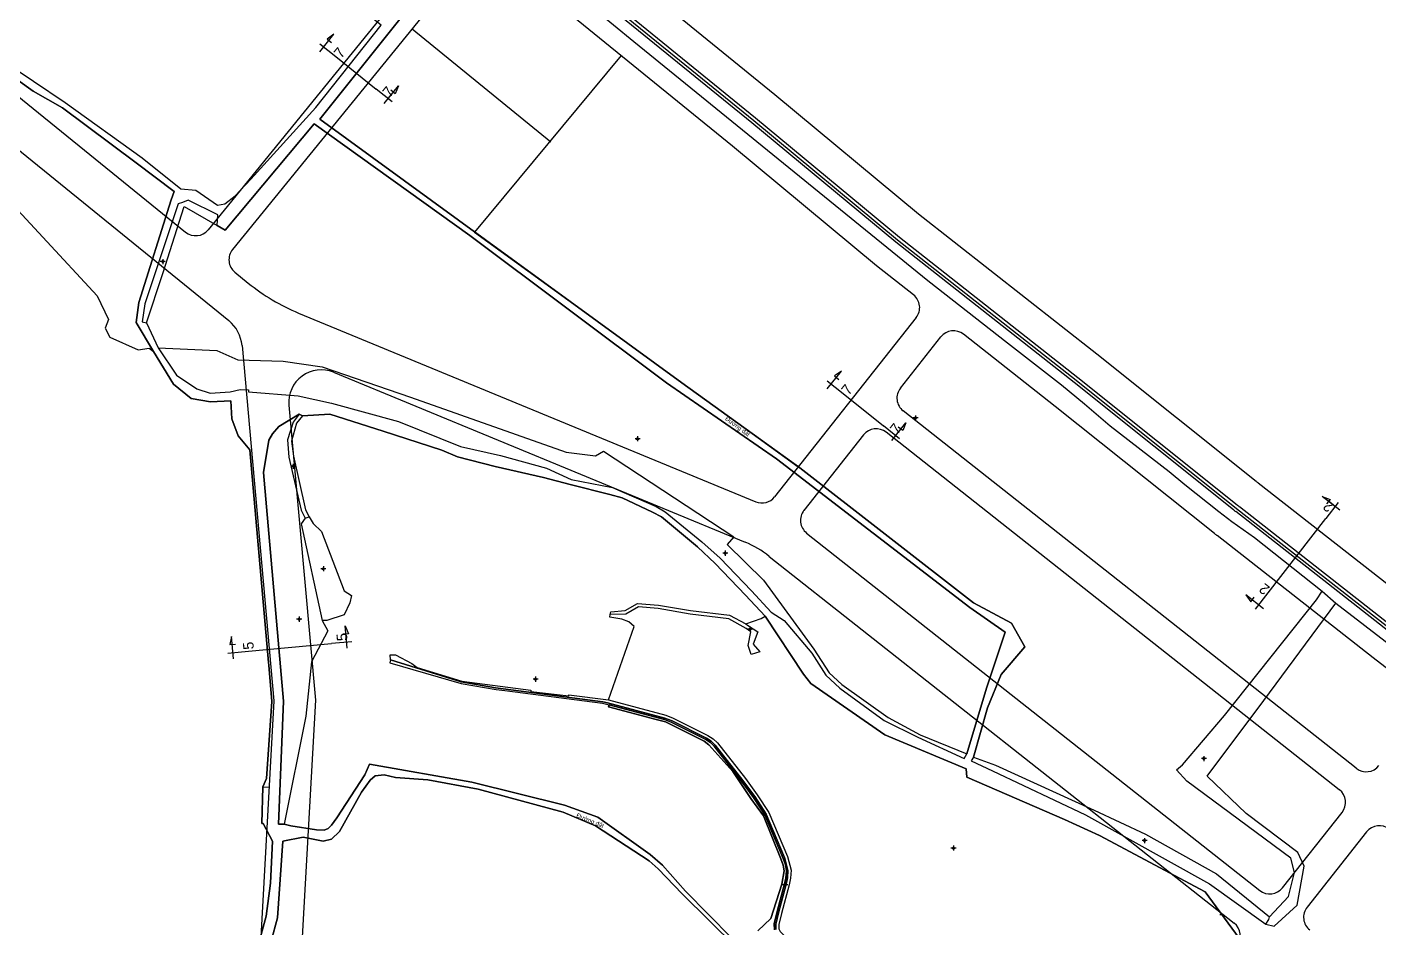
# Model space of a CAD drawing. Extents: x 548357 to 553331, y 1835329 to 1842351.
# Drawn here: x 550972 to 551641, y 1840262 to 1840708 of the extents above; entities that cross this region are included whole.
import ezdxf

# ---------------------------------------------------------------- set-up
doc = ezdxf.new("R2010")
doc.units = 0
for name, color, linetype in [('Level 1', 7, 'Continuous'), ('Level 10', 7, 'Continuous'), ('Level 11', 7, 'Continuous'), ('Level 30', 7, 'Continuous'), ('Level 5', 7, 'Continuous')]:
    doc.layers.add(name, color=color, linetype=linetype)

msp = doc.modelspace()

# ---------------------------------------------------------------- linework, layer by layer
at = {"layer": 'Level 1'}
for points in [[(551117, 1840700.02), (551124.89, 1840693.68)], [(551117.07, 1840696.06), (551124.04, 1840704.75)], [(551124.04, 1840704.75), (551120.6, 1840702.41), (551122.81, 1840700.63)], [(551124.89, 1840693.68), (551144.92, 1840677.62)], [(551152.82, 1840671.29), (551144.92, 1840677.62)], [(551148.95, 1840670.5), (551155.91, 1840679.19)], [(551155.91, 1840679.19), (551154.37, 1840675.32), (551152.16, 1840677.1)], [(551367.99, 1840533.3), (551375.88, 1840526.97)], [(551368.06, 1840529.35), (551375.03, 1840538.03)], [(551375.03, 1840538.03), (551371.59, 1840535.69), (551373.8, 1840533.92)], [(551375.88, 1840526.97), (551395.91, 1840510.9)], [(551403.81, 1840504.57), (551395.91, 1840510.9)], [(551399.94, 1840503.79), (551406.9, 1840512.47)], [(551406.9, 1840512.47), (551405.36, 1840508.61), (551403.15, 1840510.38)], [(551621.62, 1840469.25), (551612.81, 1840476.06)], [(551612.81, 1840476.06), (551616.7, 1840474.59), (551614.97, 1840472.35)], [(551620.77, 1840473.11), (551614.57, 1840465.1)], [(551586.12, 1840428.32), (551614.57, 1840465.1)], [(551583.88, 1840420.46), (551575.07, 1840427.28)], [(551575.07, 1840427.28), (551577.47, 1840423.88), (551579.21, 1840426.12)], [(551579.92, 1840420.32), (551586.12, 1840428.32)], [(551073.39, 1840406.79), (551072.55, 1840402.72), (551075.37, 1840402.98)], [(551074.41, 1840395.71), (551073.39, 1840406.79)], [(551129.63, 1840411.98), (551131.21, 1840408.13), (551128.38, 1840407.87)], [(551130.65, 1840400.9), (551129.63, 1840411.98)], [(551071.61, 1840398.5), (551081.7, 1840399.43)], [(551081.7, 1840399.43), (551122.81, 1840403.22)], [(551132.89, 1840404.15), (551122.81, 1840403.22)]]:
    msp.add_lwpolyline(points, dxfattribs=at)
at = {"layer": 'Level 10'}
for p, q in [((551031.29, 1840561.93), (551037.11, 1840549.53)), ((551106.86, 1840516.73), (551108.43, 1840515.94)), ((551109.86, 1840465.23), (551111.76, 1840465.92)), ((551612.89, 1840429.11), (551619.6, 1840423.23))]:
    msp.add_line(p, q, dxfattribs=at)
for points in [[(550868.57, 1841039.41), (551021.2, 1840915.07), (551170.99, 1840793.79), (551216.15, 1840756.13), (551331.64, 1840662.06), (551402.82, 1840602.97), (551491.07, 1840533.55), (551570.46, 1840470.14), (551648.24, 1840409.17), (551688.16, 1840378.44), (551725.37, 1840347.81), (551873.45, 1840232.8), (551906.1, 1840206), (551957.49, 1840165.72), (551960.26, 1840163.44)], [(550943.93, 1840702.64), (550991.04, 1840671.03), (551029.23, 1840643.58), (551048.32, 1840628.34), (551055.7, 1840627.6), (551066.36, 1840620.26), (551070.06, 1840620.92), (551075.12, 1840624.78), (551082.94, 1840632.98), (551115.09, 1840668.55), (551131.5, 1840689.35), (551147.38, 1840709.18), (551034.17, 1840798.22), (550987.34, 1840833.57), (550914.85, 1840890.69)], [(551440.36, 1840347.03), (551447.22, 1840371.4), (551454.04, 1840387.99), (551465.82, 1840401.65), (551459.1, 1840413.38), (551440.43, 1840423.43), (551354.44, 1840490.14), (551296.12, 1840532.21), (551117, 1840662.7), (551156.6, 1840712.23), (551183.8, 1840745.41), (551199.67, 1840761.8)], [(551199.67, 1840761.8), (551217.6, 1840747.23), (551226.77, 1840738.9), (551232.13, 1840734.28), (551272.31, 1840701.17), (551417.84, 1840582.88), (551457.17, 1840552.03), (551483.82, 1840531.31), (551495.21, 1840521.83), (551507.95, 1840511.03), (551537.18, 1840488.37), (551544.83, 1840481.9), (551561.72, 1840468.55), (551568.13, 1840463.69), (551579.32, 1840455.76), (551612.89, 1840429.11)], [(550943.93, 1840702.64), (550991.04, 1840671.03), (551029.23, 1840643.58), (551048.32, 1840628.34), (551055.7, 1840627.6), (551066.36, 1840620.26), (551070.06, 1840620.92), (551075.12, 1840624.78), (551082.94, 1840632.98), (551115.09, 1840668.55), (551131.5, 1840689.35), (551147.38, 1840709.18)], [(551156.6, 1840712.23), (551117, 1840662.7), (551296.12, 1840532.21), (551354.44, 1840490.14), (551440.43, 1840423.43), (551459.1, 1840413.38), (551465.82, 1840401.65), (551454.04, 1840387.99), (551447.22, 1840371.4), (551440.36, 1840347.03), (551439.28, 1840345.22), (551449.76, 1840340.2), (551495.74, 1840318.51), (551557.06, 1840284.41), (551584.94, 1840264.4), (551589.08, 1840263.45), (551600.49, 1840273.78), (551603.9, 1840293.06), (551600.76, 1840299.85), (551575.15, 1840319.16), (551555.91, 1840337.66), (551583.94, 1840375.05), (551619.6, 1840423.23), (551648.22, 1840401.04)], [(551087.58, 1840257.47), (551090.53, 1840268.36), (551092.73, 1840284.69), (551093.67, 1840305.39), (551089.01, 1840314.17), (551088.39, 1840314.17), (551088.92, 1840332.26), (551090.73, 1840336.4), (551093.32, 1840374.55), (551091.79, 1840392.49), (551091.65, 1840393.81), (551082.45, 1840499.14), (551076.61, 1840506.04), (551073.49, 1840514.44), (551073, 1840523.43), (551063.04, 1840522.82), (551053.38, 1840524.49), (551044.7, 1840531.62), (551034.75, 1840547.8), (551026.22, 1840562.1), (551027.57, 1840572.05), (551043.56, 1840622.82), (551044.98, 1840626.89), (551026.23, 1840641.17), (550989.82, 1840668.34), (550975.31, 1840676.53), (550954.65, 1840691.35)], [(550954.65, 1840691.35), (550975.31, 1840676.53), (550989.82, 1840668.34), (551026.23, 1840641.17), (551044.98, 1840626.89), (551043.56, 1840622.82), (551027.57, 1840572.05), (551026.22, 1840562.1), (551034.75, 1840547.8)], [(551066.21, 1840610.04), (551070.15, 1840607.73), (551114.28, 1840660.5), (551191.19, 1840605.11), (551288.45, 1840532.26), (551342.86, 1840494.6), (551438.49, 1840421.07), (551456.04, 1840408.84), (551446.73, 1840381.23), (551437.06, 1840348.73)], [(550952.99, 1840633.31), (551006.99, 1840575.37), (551012.56, 1840563.56), (551010.88, 1840559.29), (551013.22, 1840554.82), (551027.2, 1840548.57), (551032.69, 1840549.49), (551034.75, 1840547.8)], [(551066.21, 1840610.04), (551066.52, 1840615.38), (551051.92, 1840622.62), (551049.15, 1840621.48), (551047.06, 1840620.85), (551030.57, 1840571.4), (551029.22, 1840562.49), (551031.29, 1840561.93)], [(551031.29, 1840561.93), (551039.33, 1840586.34), (551049.9, 1840619.46), (551066.21, 1840610.04)], [(551034.75, 1840547.8), (551044.7, 1840531.62), (551053.38, 1840524.49), (551063.04, 1840522.82), (551073, 1840523.43), (551073.49, 1840514.44), (551076.61, 1840506.04), (551082.45, 1840499.14), (551091.65, 1840393.81), (551091.79, 1840392.49), (551093.32, 1840374.55), (551090.73, 1840336.4), (551088.92, 1840332.26), (551088.39, 1840314.17), (551089.01, 1840314.17), (551093.67, 1840305.39), (551092.73, 1840284.69), (551090.53, 1840268.36), (551087.58, 1840257.47), (551082.01, 1840238.97), (551081.37, 1840231.8)], [(551037.11, 1840549.53), (551066.12, 1840548.3), (551076.44, 1840543.63), (551098.86, 1840543.01), (551118.2, 1840540.1), (551161.85, 1840525.11), (551238.84, 1840498), (551253.43, 1840496.18), (551257.28, 1840498.42), (551321.76, 1840456), (551318.54, 1840452.23), (551336.45, 1840434.6), (551361.33, 1840400.44), (551368.98, 1840388.72), (551375.21, 1840382.9), (551398.13, 1840366.63), (551414.04, 1840358.14), (551437.06, 1840348.73)], [(551037.11, 1840549.53), (551046.24, 1840536.02), (551056.23, 1840529.35), (551062.8, 1840527.2), (551072.7, 1840527.84), (551077.64, 1840529), (551081.72, 1840528.86), (551081.83, 1840527.85), (551106.38, 1840525.85), (551122.75, 1840522.12), (551155.9, 1840513.07), (551186.7, 1840500.69), (551206.46, 1840496.37), (551229.24, 1840489.98), (551241.41, 1840484.5), (551261.82, 1840480.46), (551267.35, 1840477.95), (551283.39, 1840471.04), (551287.92, 1840468.4), (551305.95, 1840453.6), (551314.99, 1840445.54), (551330.63, 1840429.38), (551340.23, 1840418.78), (551346.74, 1840414.57), (551360.48, 1840398.44), (551367.27, 1840387.61), (551374.19, 1840381.18), (551396.19, 1840365.11), (551412.86, 1840356.94), (551435.83, 1840346.4), (551437.06, 1840348.73)], [(551356.2, 1840388.16), (551337.34, 1840416.8), (551327.63, 1840427.22), (551312.66, 1840442.84), (551303.82, 1840451.05), (551286.04, 1840465.95), (551281.66, 1840468.31), (551266.55, 1840475.38), (551260.55, 1840476.97), (551240.83, 1840481.96), (551227.69, 1840485.44), (551203.73, 1840490.78), (551185.1, 1840495.64), (551177.41, 1840498.98), (551148.38, 1840508.33), (551122.02, 1840516.7), (551108.43, 1840515.94), (551106.86, 1840516.73), (551096.72, 1840510.62), (551093.56, 1840507.04), (551091.87, 1840503.91), (551089.22, 1840487.92), (551099.1, 1840374.7), (551096.57, 1840313.94), (551099.39, 1840313.86), (551102.69, 1840312.96), (551115.45, 1840310.98), (551119.26, 1840310.91), (551121.15, 1840311.78), (551122.88, 1840313.44), (551125.5, 1840317.03), (551139.32, 1840338.32), (551141.59, 1840343.59), (551192.26, 1840334.61), (551238.04, 1840323.26), (551254.53, 1840317.4), (551280.45, 1840298.91), (551286.62, 1840293.57), (551297.9, 1840280.77), (551320.72, 1840257.59)], [(551099.39, 1840313.86), (551096.57, 1840313.94), (551099.1, 1840374.7), (551089.22, 1840487.92), (551091.87, 1840503.91), (551093.56, 1840507.04), (551096.72, 1840510.62), (551106.86, 1840516.73)], [(551106.86, 1840516.73), (551103.93, 1840512.86), (551100.98, 1840504.09), (551101.72, 1840495.51), (551107.76, 1840469.17), (551109.86, 1840465.23)], [(551108.43, 1840515.94), (551105.45, 1840512.28), (551103.02, 1840503.37), (551103.99, 1840496), (551110, 1840469.46), (551111.76, 1840465.92)], [(551108.43, 1840515.94), (551122.02, 1840516.7), (551148.38, 1840508.33), (551177.41, 1840498.98), (551185.1, 1840495.64), (551203.73, 1840490.78), (551227.69, 1840485.44), (551240.83, 1840481.96), (551260.55, 1840476.97), (551266.55, 1840475.38), (551281.66, 1840468.31), (551286.04, 1840465.95), (551303.82, 1840451.05), (551312.66, 1840442.84), (551327.63, 1840427.22), (551337.34, 1840416.8)], [(551111.76, 1840465.92), (551113.8, 1840462.71), (551117.82, 1840458.62), (551129.16, 1840429.31), (551132.71, 1840426.94), (551131.9, 1840423.31), (551129.02, 1840417.52), (551120.53, 1840414.68), (551118.22, 1840414.63)], [(551109.86, 1840465.23), (551107.88, 1840462.41), (551118.22, 1840414.63)], [(551586.71, 1840268.01), (551596.22, 1840278.04), (551599.17, 1840289.9), (551597.25, 1840296.99), (551545.91, 1840335.13), (551540.8, 1840340.71), (551543.72, 1840343.24), (551564.49, 1840367.59), (551610.03, 1840424.89), (551612.89, 1840429.11)], [(551260.73, 1840417.59), (551260.96, 1840418.94), (551268.12, 1840419.53), (551274.16, 1840422.98), (551284.56, 1840422.29), (551300.44, 1840419.63), (551319.74, 1840417.27), (551327.68, 1840413.04)], [(551327.68, 1840413.04), (551328.5, 1840412.35), (551333.69, 1840409.04), (551331.37, 1840403.01), (551334.67, 1840399.15), (551330.41, 1840397.83), (551328.84, 1840402.35), (551330.3, 1840409.03), (551327.88, 1840410.71), (551319.34, 1840415.53), (551300.15, 1840417.85), (551284.36, 1840420.56), (551274.6, 1840421.43), (551268.37, 1840417.7), (551260.73, 1840417.59)], [(551584.94, 1840264.4), (551589.08, 1840263.45), (551600.49, 1840273.78), (551603.9, 1840293.06), (551600.76, 1840299.85), (551575.15, 1840319.16), (551555.91, 1840337.66), (551583.94, 1840375.05), (551619.6, 1840423.23)], [(551619.6, 1840423.23), (551648.22, 1840401.04), (551653.81, 1840396.82), (551684.34, 1840372.82), (551710.92, 1840352.35), (551748.68, 1840321.66), (551788.15, 1840290.46)], [(551118.22, 1840414.63), (551120.94, 1840409.56), (551112.95, 1840394.21), (551110.13, 1840367.3), (551099.39, 1840313.86)], [(551259.76, 1840375.42), (551272.5, 1840411.7), (551269.94, 1840413.92), (551266.42, 1840415.3), (551260.51, 1840416.31), (551260.73, 1840417.59)], [(551327.68, 1840413.04), (551335.36, 1840415.71), (551337.34, 1840416.8)], [(551337.34, 1840416.8), (551356.2, 1840388.16), (551359.85, 1840383.45), (551396.5, 1840358.02), (551436.71, 1840341.21), (551437.05, 1840337.04), (551485.36, 1840316.17), (551502.75, 1840308.17), (551555.02, 1840280.41), (551573.65, 1840254.89), (551540.6, 1840219.85), (551521.15, 1840200.4), (551516.28, 1840198.85), (551510.66, 1840192.04), (551502.47, 1840182.58)], [(551151.98, 1840395.14), (551151.61, 1840393.74), (551186.95, 1840383.54), (551204.3, 1840380.53), (551208.49, 1840379.94), (551256.8, 1840373.75), (551258.92, 1840373.25), (551260.1, 1840372.91)], [(551342.62, 1840261.68), (551342.61, 1840264.4), (551343.9, 1840270.04), (551347.74, 1840284.11), (551348.36, 1840287.38), (551348.6, 1840290.87), (551346.87, 1840297.31), (551337.8, 1840318.89), (551332.16, 1840327.54), (551326.32, 1840335.55), (551312.6, 1840353.01), (551310.56, 1840354.89), (551308.23, 1840356.45), (551291.27, 1840364.95), (551287.67, 1840366.3), (551259.26, 1840373.96), (551257.06, 1840374.42), (551203.99, 1840381.28), (551186.91, 1840384.22), (551151.98, 1840395.14), (551151.89, 1840397.59), (551154.48, 1840397.73), (551162.51, 1840393.39), (551165.18, 1840391.32), (551187.36, 1840384.66), (551221.41, 1840380.14), (551221.41, 1840379.56), (551240.21, 1840377.35), (551240.29, 1840377.88), (551259.76, 1840375.42), (551288.14, 1840367.77), (551291.89, 1840366.36), (551309.01, 1840357.78), (551311.52, 1840356.1), (551313.73, 1840354.06), (551327.55, 1840336.48), (551333.43, 1840328.41), (551339.17, 1840319.61), (551348.33, 1840297.81), (551350.15, 1840291.02), (551349.89, 1840287.18), (551349.24, 1840283.76), (551345.39, 1840269.67), (551344.15, 1840264.23), (551344.16, 1840262.03)], [(551151.98, 1840395.14), (551151.89, 1840397.59), (551154.48, 1840397.73), (551162.51, 1840393.39), (551165.18, 1840391.32), (551187.36, 1840384.66), (551221.41, 1840380.14), (551221.41, 1840379.56), (551240.21, 1840377.35), (551240.29, 1840377.88), (551259.76, 1840375.42)], [(551151.98, 1840395.14), (551186.91, 1840384.22), (551203.99, 1840381.28), (551257.06, 1840374.42), (551259.26, 1840373.96), (551287.67, 1840366.3), (551291.27, 1840364.95), (551308.23, 1840356.45), (551310.56, 1840354.89), (551312.6, 1840353.01), (551326.32, 1840335.55), (551332.16, 1840327.54), (551337.8, 1840318.89), (551346.87, 1840297.31), (551348.6, 1840290.87), (551348.36, 1840287.38), (551347.74, 1840284.11), (551343.9, 1840270.04), (551342.61, 1840264.4), (551342.62, 1840261.68)], [(551573.65, 1840254.89), (551555.02, 1840280.41), (551502.75, 1840308.17), (551485.36, 1840316.17), (551437.05, 1840337.04), (551436.71, 1840341.21), (551396.5, 1840358.02), (551359.85, 1840383.45), (551356.2, 1840388.16)], [(551259.76, 1840375.42), (551288.14, 1840367.77), (551291.89, 1840366.36), (551309.01, 1840357.78), (551311.52, 1840356.1), (551313.73, 1840354.06), (551327.55, 1840336.48), (551333.43, 1840328.41), (551339.17, 1840319.61), (551348.33, 1840297.81), (551350.15, 1840291.02), (551349.89, 1840287.18), (551349.24, 1840283.76), (551345.39, 1840269.67), (551344.15, 1840264.23), (551344.16, 1840262.03), (551344.79, 1840260.68), (551347.22, 1840258.23), (551401.92, 1840209.39), (551405.26, 1840206.92)], [(551333.66, 1840261.14), (551340.13, 1840267.26), (551345.51, 1840284.1), (551346.72, 1840290.75), (551346.16, 1840293.5), (551345.06, 1840296.72), (551336.43, 1840317.95), (551330.29, 1840326.5), (551321.37, 1840339.97), (551309.51, 1840353.1), (551307.23, 1840354.99), (551288.08, 1840364.56), (551283.42, 1840365.7), (551259.77, 1840371.92), (551260.1, 1840372.91), (551287.45, 1840365.59), (551290.79, 1840364.35), (551307.91, 1840355.78), (551310.2, 1840354.25), (551312.11, 1840352.38), (551325.67, 1840335.09), (551331.54, 1840327.1), (551337.16, 1840318.49), (551346.17, 1840296.92), (551347.31, 1840293.8), (551347.83, 1840290.83), (551347.48, 1840287.21), (551346.9, 1840284.38), (551343.25, 1840270.6), (551341.8, 1840264.62), (551341.88, 1840261.58)], [(551260.1, 1840372.91), (551259.77, 1840371.92), (551283.42, 1840365.7), (551288.08, 1840364.56), (551307.23, 1840354.99), (551309.51, 1840353.1), (551321.37, 1840339.97), (551330.29, 1840326.5), (551336.43, 1840317.95), (551345.06, 1840296.72), (551346.16, 1840293.5), (551346.72, 1840290.75), (551345.51, 1840284.1), (551340.13, 1840267.26), (551333.66, 1840261.14)], [(551341.88, 1840261.58), (551341.8, 1840264.62), (551343.25, 1840270.6), (551346.9, 1840284.38), (551347.48, 1840287.21), (551347.83, 1840290.83), (551347.31, 1840293.8), (551346.17, 1840296.92), (551337.16, 1840318.49), (551331.54, 1840327.1), (551325.67, 1840335.09), (551312.11, 1840352.38), (551310.2, 1840354.25), (551307.91, 1840355.78), (551290.79, 1840364.35), (551287.45, 1840365.59), (551260.1, 1840372.91)], [(551440.36, 1840347.03), (551439.28, 1840345.22), (551449.76, 1840340.2), (551495.74, 1840318.51), (551557.06, 1840284.41), (551584.94, 1840264.4)], [(551440.36, 1840347.03), (551451.2, 1840343.12), (551500, 1840320.75), (551525.42, 1840308.95), (551560.48, 1840289.22), (551586.71, 1840268.01)], [(551320.72, 1840257.59), (551297.9, 1840280.77), (551286.62, 1840293.57), (551280.45, 1840298.91), (551254.53, 1840317.4), (551238.04, 1840323.26), (551192.26, 1840334.61), (551141.59, 1840343.59), (551139.32, 1840338.32), (551125.5, 1840317.03), (551122.88, 1840313.44), (551121.15, 1840311.78), (551119.26, 1840310.91), (551115.45, 1840310.98), (551102.69, 1840312.96), (551099.39, 1840313.86)], [(551093.05, 1840255.9), (551096.12, 1840267.45), (551098.69, 1840305.43), (551108.78, 1840307.35), (551118.71, 1840305.41), (551122.77, 1840306.41), (551126.83, 1840310.31), (551137.73, 1840329.64), (551141.88, 1840335.6), (551144.4, 1840337.81), (551148.81, 1840338.35), (551154.48, 1840336.94), (551170.4, 1840335.86), (551195.32, 1840331.21), (551237.39, 1840319.72), (551253.36, 1840312.96), (551279.87, 1840295.73), (551284.45, 1840291.8), (551296.21, 1840279.42), (551323.1, 1840252.78)], [(551323.1, 1840252.78), (551296.21, 1840279.42), (551284.45, 1840291.8), (551279.87, 1840295.73), (551253.36, 1840312.96), (551237.39, 1840319.72), (551195.32, 1840331.21), (551170.4, 1840335.86), (551154.48, 1840336.94), (551148.81, 1840338.35), (551144.4, 1840337.81), (551141.88, 1840335.6), (551137.73, 1840329.64), (551126.83, 1840310.31)], [(551126.83, 1840310.31), (551122.77, 1840306.41), (551118.71, 1840305.41), (551108.78, 1840307.35), (551098.69, 1840305.43), (551096.12, 1840267.45), (551093.05, 1840255.9)], [(551584.94, 1840264.4), (551586.49, 1840266.64), (551586.71, 1840268.01)]]:
    msp.add_lwpolyline(points, dxfattribs=at)
msp.add_lwpolyline([(551070.15, 1840607.73), (551066.21, 1840610.04), (551066.52, 1840615.38), (551051.92, 1840622.62), (551049.15, 1840621.48), (551047.06, 1840620.85), (551030.57, 1840571.4), (551029.22, 1840562.49), (551031.29, 1840561.93), (551037.11, 1840549.53), (551046.24, 1840536.02), (551056.23, 1840529.35), (551062.8, 1840527.2), (551072.7, 1840527.84), (551077.64, 1840529), (551081.72, 1840528.86), (551081.83, 1840527.85), (551106.38, 1840525.85), (551122.75, 1840522.12), (551155.9, 1840513.07), (551186.7, 1840500.69), (551206.46, 1840496.37), (551229.24, 1840489.98), (551241.41, 1840484.5), (551261.82, 1840480.46), (551267.35, 1840477.95), (551283.39, 1840471.04), (551287.92, 1840468.4), (551305.95, 1840453.6), (551314.99, 1840445.54), (551330.63, 1840429.38), (551340.23, 1840418.78), (551346.74, 1840414.57), (551360.48, 1840398.44), (551367.27, 1840387.61), (551374.19, 1840381.18), (551396.19, 1840365.11), (551412.86, 1840356.94), (551435.83, 1840346.4), (551437.06, 1840348.73), (551446.73, 1840381.23), (551456.04, 1840408.84), (551438.49, 1840421.07), (551342.86, 1840494.6), (551288.45, 1840532.26), (551191.19, 1840605.11), (551114.28, 1840660.5)], close=True, dxfattribs=at)
at = {"layer": 'Level 11'}
for p, q in [((551039.38, 1840592.91), (551038.75, 1840592.28)), ((551039.38, 1840593.53), (551039.38, 1840592.91)), ((551040.01, 1840592.28), (551039.38, 1840592.91)), ((551038.75, 1840592.28), (551038.13, 1840592.28)), ((551038.75, 1840592.28), (551039.38, 1840591.65)), ((551039.38, 1840591.65), (551040.01, 1840592.28)), ((551039.38, 1840591.65), (551039.38, 1840591.03)), ((551040.63, 1840592.28), (551040.01, 1840592.28)), ((551411.11, 1840514.9), (551410.49, 1840514.9)), ((551411.74, 1840515.53), (551411.11, 1840514.9)), ((551411.11, 1840514.9), (551411.74, 1840514.27)), ((551411.74, 1840516.15), (551411.74, 1840515.53)), ((551412.37, 1840514.9), (551411.74, 1840515.53)), ((551411.74, 1840514.27), (551412.37, 1840514.9)), ((551411.74, 1840514.27), (551411.74, 1840513.65)), ((551412.99, 1840514.9), (551412.37, 1840514.9)), ((551274.22, 1840505.87), (551274.22, 1840505.25)), ((551273.59, 1840504.62), (551272.97, 1840504.62)), ((551274.22, 1840505.25), (551273.59, 1840504.62)), ((551273.59, 1840504.62), (551274.22, 1840503.99)), ((551274.85, 1840504.62), (551274.22, 1840505.25)), ((551274.22, 1840503.99), (551274.85, 1840504.62)), ((551274.22, 1840503.99), (551274.22, 1840503.37)), ((551275.47, 1840504.62), (551274.85, 1840504.62)), ((551103.31, 1840490.98), (551102.69, 1840490.98)), ((551103.94, 1840491.61), (551103.31, 1840490.98)), ((551103.31, 1840490.98), (551103.94, 1840490.35)), ((551103.94, 1840492.23), (551103.94, 1840491.61)), ((551104.56, 1840490.98), (551103.94, 1840491.61)), ((551103.94, 1840490.35), (551104.56, 1840490.98)), ((551103.94, 1840490.35), (551103.94, 1840489.73)), ((551105.19, 1840490.98), (551104.56, 1840490.98)), ((551316.94, 1840447.96), (551316.32, 1840447.96)), ((551317.57, 1840448.59), (551316.94, 1840447.96)), ((551316.94, 1840447.96), (551317.57, 1840447.33)), ((551317.57, 1840449.21), (551317.57, 1840448.59)), ((551318.19, 1840447.96), (551317.57, 1840448.59)), ((551317.57, 1840447.33), (551318.19, 1840447.96)), ((551317.57, 1840447.33), (551317.57, 1840446.71)), ((551318.82, 1840447.96), (551318.19, 1840447.96)), ((551118.17, 1840440.28), (551117.54, 1840440.28)), ((551118.79, 1840440.91), (551118.17, 1840440.28)), ((551118.17, 1840440.28), (551118.79, 1840439.65)), ((551118.79, 1840441.53), (551118.79, 1840440.91)), ((551119.41, 1840440.28), (551118.79, 1840440.91)), ((551118.79, 1840439.65), (551119.41, 1840440.28)), ((551118.79, 1840439.65), (551118.79, 1840439.03)), ((551120.04, 1840440.28), (551119.41, 1840440.28)), ((551106.19, 1840415.3), (551105.57, 1840415.3)), ((551106.82, 1840415.93), (551106.19, 1840415.3)), ((551106.19, 1840415.3), (551106.82, 1840414.67)), ((551106.82, 1840416.55), (551106.82, 1840415.93)), ((551107.44, 1840415.3), (551106.82, 1840415.93)), ((551106.82, 1840414.67), (551107.44, 1840415.3)), ((551106.82, 1840414.67), (551106.82, 1840414.05)), ((551108.07, 1840415.3), (551107.44, 1840415.3)), ((551329.31, 1840410.4), (551328.68, 1840410.4)), ((551329.93, 1840411.03), (551329.31, 1840410.4)), ((551329.31, 1840410.4), (551329.93, 1840409.77)), ((551329.93, 1840411.65), (551329.93, 1840411.03)), ((551330.56, 1840410.4), (551329.93, 1840411.03)), ((551329.93, 1840409.77), (551330.56, 1840410.4)), ((551329.93, 1840409.77), (551329.93, 1840409.15)), ((551331.18, 1840410.4), (551330.56, 1840410.4)), ((551223.13, 1840385.62), (551222.51, 1840385.62)), ((551223.76, 1840386.25), (551223.13, 1840385.62)), ((551223.13, 1840385.62), (551223.76, 1840384.99)), ((551223.76, 1840386.87), (551223.76, 1840386.25)), ((551224.39, 1840385.62), (551223.76, 1840386.25)), ((551223.76, 1840384.99), (551224.39, 1840385.62)), ((551225.01, 1840385.62), (551224.39, 1840385.62)), ((551223.76, 1840384.99), (551223.76, 1840384.37)), ((551553.71, 1840346.28), (551553.09, 1840346.28)), ((551554.34, 1840346.91), (551553.71, 1840346.28)), ((551553.71, 1840346.28), (551554.34, 1840345.65)), ((551554.34, 1840347.53), (551554.34, 1840346.91)), ((551554.97, 1840346.28), (551554.34, 1840346.91)), ((551554.34, 1840345.65), (551554.97, 1840346.28)), ((551554.34, 1840345.65), (551554.34, 1840345.03)), ((551555.59, 1840346.28), (551554.97, 1840346.28)), ((551524.33, 1840305.72), (551523.71, 1840305.72)), ((551524.96, 1840306.35), (551524.33, 1840305.72)), ((551524.33, 1840305.72), (551524.96, 1840305.09)), ((551524.96, 1840306.97), (551524.96, 1840306.35)), ((551525.59, 1840305.72), (551524.96, 1840306.35)), ((551524.96, 1840305.09), (551525.59, 1840305.72)), ((551526.21, 1840305.72), (551525.59, 1840305.72)), ((551429.83, 1840302), (551429.21, 1840302)), ((551430.46, 1840302.63), (551429.83, 1840302)), ((551429.83, 1840302), (551430.46, 1840301.37)), ((551430.46, 1840303.25), (551430.46, 1840302.63)), ((551431.09, 1840302), (551430.46, 1840302.63)), ((551430.46, 1840301.37), (551431.09, 1840302)), ((551430.46, 1840301.37), (551430.46, 1840300.75)), ((551431.71, 1840302), (551431.09, 1840302)), ((551524.96, 1840305.09), (551524.96, 1840304.47)), ((551346.59, 1840283.82), (551345.96, 1840283.82)), ((551347.21, 1840284.45), (551346.59, 1840283.82)), ((551346.59, 1840283.82), (551347.21, 1840283.19)), ((551347.21, 1840285.07), (551347.21, 1840284.45)), ((551347.83, 1840283.82), (551347.21, 1840284.45)), ((551347.21, 1840283.19), (551347.83, 1840283.82)), ((551347.21, 1840283.19), (551347.21, 1840282.57)), ((551348.46, 1840283.82), (551347.83, 1840283.82))]:
    msp.add_line(p, q, dxfattribs=at)
for centre in [(551039.38, 1840592.28), (551411.74, 1840514.9), (551274.22, 1840504.62), (551103.94, 1840490.98), (551317.57, 1840447.96), (551118.79, 1840440.28), (551106.82, 1840415.3), (551329.93, 1840410.4), (551223.76, 1840385.62), (551554.34, 1840346.28), (551524.96, 1840305.72), (551430.46, 1840302), (551347.21, 1840283.82)]:
    msp.add_circle(centre, 0.15, dxfattribs=at)
at = {"layer": 'Level 30'}
for points in [[(550353.19, 1841147), (551071.99, 1840563.06)], [(551342.12, 1840674.8), (551226.64, 1840768.86)], [(550866.52, 1840756.39), (551050.6, 1840606.85)], [(551180.51, 1840754.08), (551061.85, 1840608.01)], [(551330.69, 1840660.9), (551215.2, 1840754.97)], [(551332.59, 1840663.22), (551217.1, 1840757.29)], [(551192.27, 1840743.97), (551073.88, 1840598.24)], [(551321.16, 1840649.32), (551203.53, 1840745.13)], [(551162.64, 1840707.5), (551231.31, 1840651.56)], [(551266.05, 1840694.21), (551193.49, 1840606.88), (551353.72, 1840490.66)], [(551413.19, 1840615.8), (551342.12, 1840674.8)], [(551401.88, 1840601.8), (551330.69, 1840660.9)], [(551403.76, 1840604.14), (551332.59, 1840663.22)], [(551392.45, 1840590.14), (551321.16, 1840649.32)], [(551501.32, 1840546.48), (551413.19, 1840615.8)], [(551490.14, 1840532.37), (551401.88, 1840601.8)], [(551492, 1840534.73), (551403.76, 1840604.14)], [(551075.05, 1840586.99), (551081.65, 1840581.62)], [(551410.69, 1840575.78), (551392.45, 1840590.14)], [(551106.53, 1840566.81), (551332.68, 1840473.38)], [(551412.03, 1840564.54), (551342.01, 1840475.82)], [(551404.22, 1840529.63), (551424.22, 1840554.98)], [(551480.82, 1840520.62), (551435.45, 1840556.31)], [(551078.56, 1840550.7), (551094.33, 1840374.91)], [(551580.19, 1840483.49), (551501.32, 1840546.48)], [(551123.83, 1840537.48), (551327.45, 1840453.36)], [(551570.83, 1840471.77), (551492, 1840534.73)], [(551568.95, 1840469.42), (551490.14, 1840532.37)], [(551101.79, 1840521.26), (551114.88, 1840375.26)], [(551559.59, 1840457.7), (551480.82, 1840520.62)], [(551629.68, 1840341.51), (551405.54, 1840518.39)], [(551385.94, 1840506.47), (551356.5, 1840469.16)], [(551621.31, 1840330.91), (551397.18, 1840507.79)], [(551658.36, 1840422.2), (551581.21, 1840482.68)], [(551647.32, 1840407.99), (551570.11, 1840468.51)], [(551649.16, 1840410.35), (551571.96, 1840470.87)], [(551357.82, 1840457.93), (551581.96, 1840281.04)], [(551638.12, 1840396.14), (551560.86, 1840456.7)], [(551339.34, 1840446.4), (551569.26, 1840264.95)], [(551659.61, 1840379.59), (551638.12, 1840396.14)], [(551094.33, 1840374.91), (551086.32, 1840231.07)], [(551114.88, 1840375.26), (551107.7, 1840246.31)], [(551088.92, 1840332.26), (551091.95, 1840332.09)], [(551593.19, 1840282.37), (551622.64, 1840319.67)], [(551634.8, 1840310.07), (551605.36, 1840272.76)], [(551562.15, 1840268.76), (551563.16, 1840269.77)]]:
    msp.add_lwpolyline(points, dxfattribs=at)
for centre, radius, start, end in [((551055.64, 1840613.06), 8, 230.90998, 320.90998), ((551080.09, 1840593.2), 8, 140.90998, 230.90998), ((551144.71, 1840659.23), 100, 230.90998, 247.55387), ((551405.75, 1840569.5), 8, 321.72025, 51.81039), ((551060.64, 1840549.09), 18, 5.12547, 50.90998), ((551430.5, 1840550.02), 8, 51.81039, 141.72025), ((551117.72, 1840522.69), 16, 67.55387, 185.12547), ((551410.5, 1840524.67), 8, 141.72025, 231.72025), ((551392.22, 1840501.51), 8, 51.72025, 141.72025), ((551669.74, 1840595.61), 143.5, 231.38511, 231.9079), ((551335.73, 1840480.78), 8, 247.55387, 321.72025), ((551362.78, 1840464.21), 8, 141.72025, 231.72025), ((551669.74, 1840595.61), 161.5, 231.38511, 231.9079), ((551669.74, 1840595.61), 158.5, 231.38511, 231.9079), ((551308.36, 1840407.15), 50, 51.72025, 67.55387), ((551669.74, 1840595.61), 176.5, 231.38511, 231.9079), ((551634.63, 1840347.79), 8, 231.72025, 321.72025), ((551616.36, 1840324.63), 8, 321.72025, 51.72025), ((551641.08, 1840305.11), 8, 51.72025, 141.72025), ((551586.91, 1840287.32), 8, 231.72025, 321.72025), ((551611.64, 1840267.81), 8, 141.72025, 231.72025), ((551564.3, 1840258.67), 8, 321.72025, 51.72025)]:
    msp.add_arc(centre, radius, start, end, dxfattribs=at)

# ---------------------------------------------------------------- texts
at = {"layer": 'Level 1'}
for s, rotation, p in [('7', 51.2723, (551127.63, 1840692.5)), ('7', 51.2723, (551151.69, 1840673.2)), ('7', 51.2723, (551378.62, 1840525.78)), ('7', 51.2723, (551402.68, 1840506.48)), ('2', 142.2723, (551618.94, 1840471.89)), ('2', 142.2723, (551587.32, 1840431.03)), ('5', 95.2723, (551130.75, 1840404.74)), ('5', 95.2723, (551084.48, 1840400.48))]:
    msp.add_text(s, height=5.21, rotation=rotation, dxfattribs=at).set_placement(p)
at = {"layer": 'Level 5'}
for rotation, p in [(323.36118, (551317.26, 1840514.09)), (337.41443, (551243.71, 1840317.42))]:
    msp.add_text('Đường đất', height=2.156, rotation=rotation, dxfattribs=at).set_placement(p)

doc.saveas('drawing.dxf')
